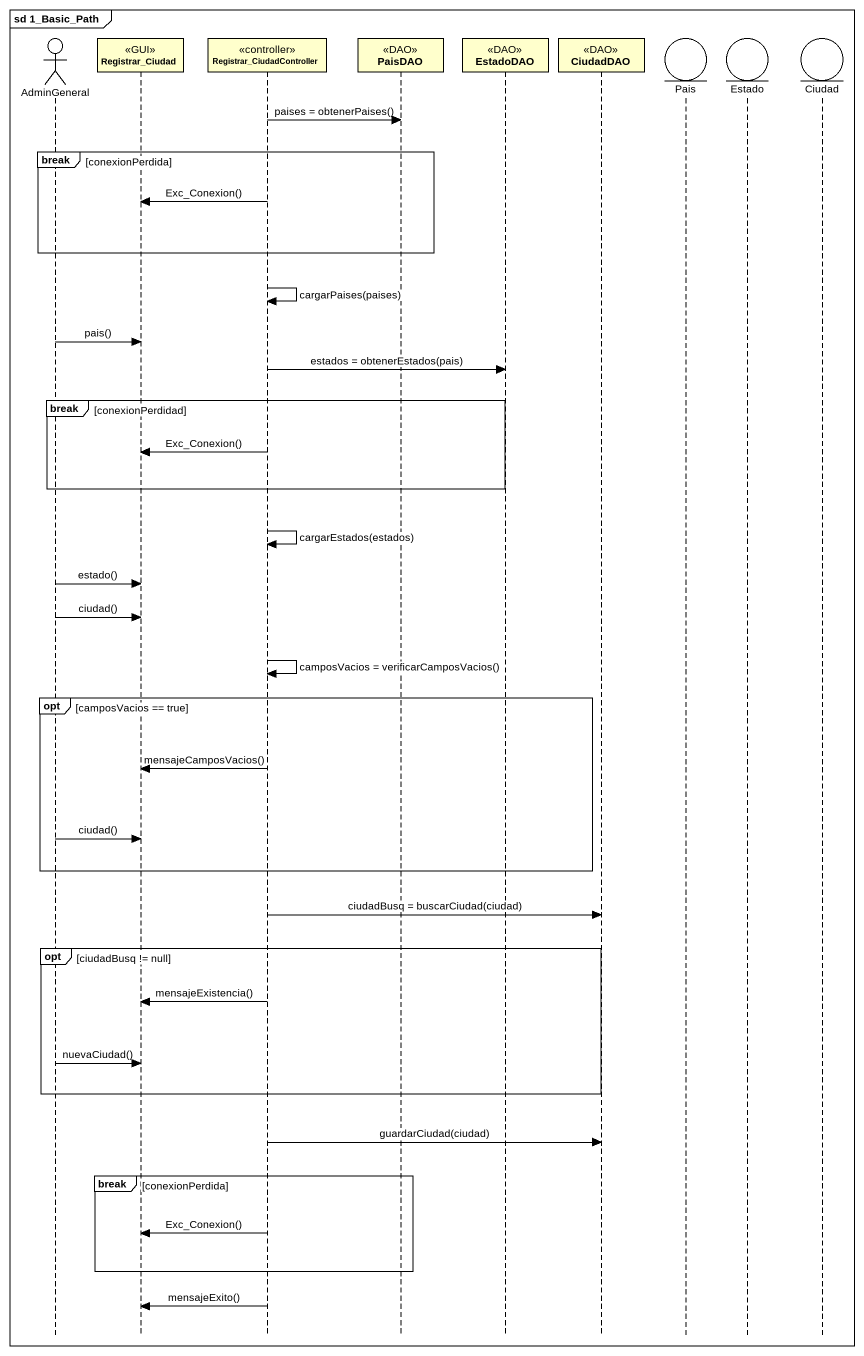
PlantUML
@startuml
mainframe sd 1_Basic_Path
hide footbox
actor AdminGeneral
participant Registrar_Ciudad <<GUI>>
participant Registrar_CiudadController <<controller>>
participant PaisDAO <<DAO>>
participant EstadoDAO <<DAO>>
participant CiudadDAO <<DAO>>
entity Pais
entity Estado
entity Ciudad

Registrar_CiudadController -> PaisDAO : paises = obtenerPaises()
break conexionPerdida
  Registrar_CiudadController -> Registrar_Ciudad : Exc_Conexion()
end
Registrar_CiudadController -> Registrar_CiudadController : cargarPaises(paises)
AdminGeneral -> Registrar_Ciudad : pais()
Registrar_CiudadController -> EstadoDAO : estados = obtenerEstados(pais)
break conexionPerdidad
  Registrar_CiudadController -> Registrar_Ciudad : Exc_Conexion()
end
Registrar_CiudadController -> Registrar_CiudadController : cargarEstados(estados)
AdminGeneral -> Registrar_Ciudad : estado()
AdminGeneral -> Registrar_Ciudad : ciudad()
Registrar_CiudadController -> Registrar_CiudadController : camposVacios = verificarCamposVacios()
opt camposVacios == true
  Registrar_CiudadController -> Registrar_Ciudad : mensajeCamposVacios()
  AdminGeneral -> Registrar_Ciudad : ciudad()
end
Registrar_CiudadController -> CiudadDAO : ciudadBusq = buscarCiudad(ciudad)
opt ciudadBusq != null
  Registrar_CiudadController -> Registrar_Ciudad : mensajeExistencia()
  AdminGeneral -> Registrar_Ciudad : nuevaCiudad()
end
Registrar_CiudadController -> CiudadDAO : guardarCiudad(ciudad)
break conexionPerdida
  Registrar_CiudadController -> Registrar_Ciudad : Exc_Conexion()
end
Registrar_CiudadController -> Registrar_Ciudad : mensajeExito()
@enduml
